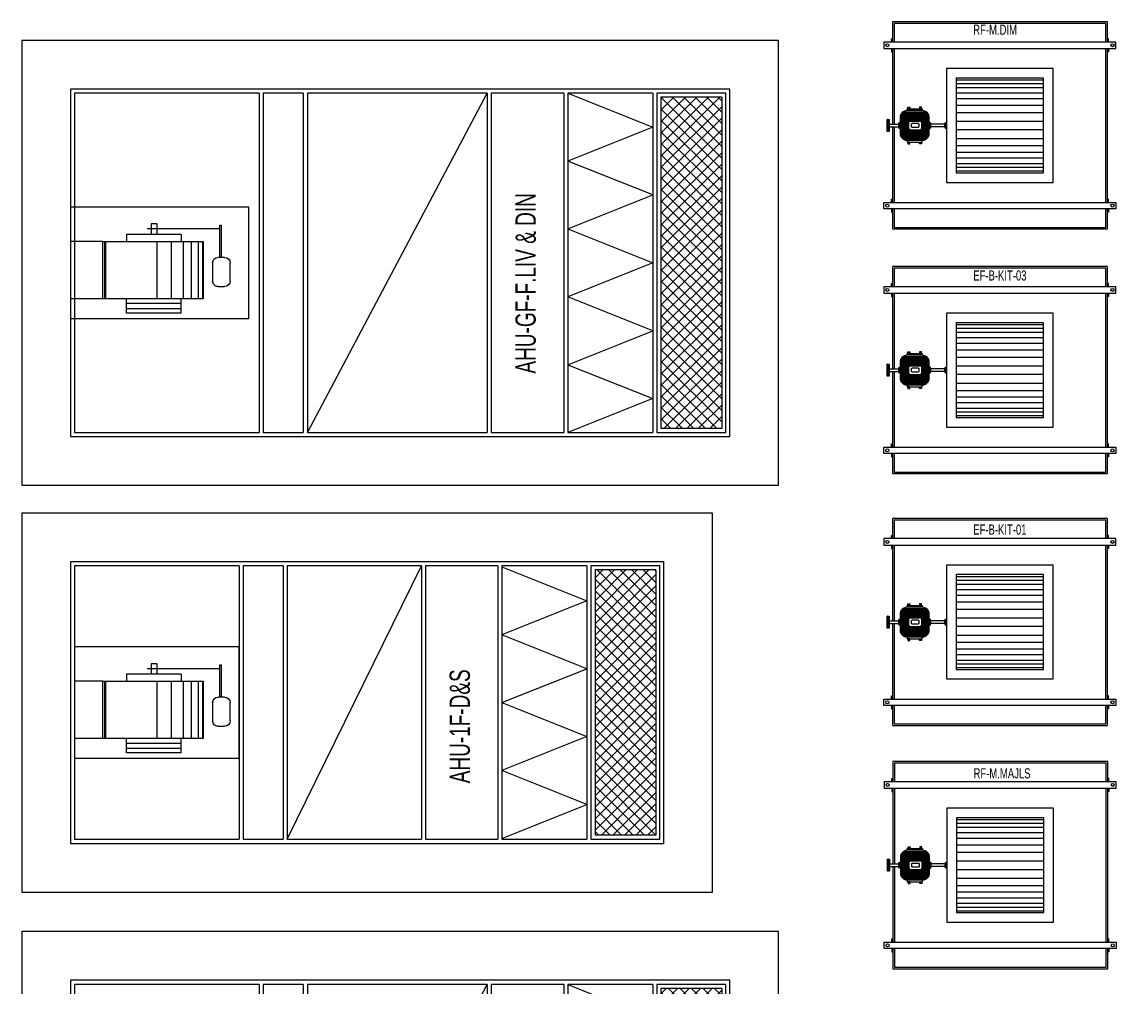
# Model space of a CAD drawing. Header units: millimetres. Extents: x -21221 to 1625077, y -149981 to 356550.
# Drawn here: x 277716 to 284462, y 159505 to 165454 of the extents above; entities that cross this region are included whole.
import ezdxf
from ezdxf.enums import TextEntityAlignment as Align

# ---------------------------------------------------------------- set-up
doc = ezdxf.new("R2010")
doc.units = ezdxf.units.MM
doc.header["$LTSCALE"] = 1000
doc.header["$MEASUREMENT"] = 0
doc.layers.get('0').update_dxf_attribs({"linetype": 'CONTINUOUS'})
doc.layers.add('12- EQUIPMENT HVAC', color=12, linetype='CONTINUOUS')
doc.styles.add('TEXT-P', font='stencil.shx', dxfattribs={"height": 0.3})
pattern_1 = [(45, (-2031.21, -1963.466), (-35.35534, 35.35534), []), (135, (-2031.21, -1963.466), (-35.35534, -35.35534), [])]

# ---------------------------------------------------------------- blocks, each defined once
blk = doc.blocks.new('AHU-GF-M.MAJLS')
h = blk.add_hatch()
h.set_pattern_fill('ANSI37', color=9, scale=400, style=0)
h.set_pattern_definition(pattern_1)
h.paths.add_polyline_path([(1982, 1021), (1607.3, 1021), (1607.3, -1021), (1982, -1021)])
at = {"color": 12}
for p, q in [((-868.7, 1046), (-868.7, -1046)), ((-843.7, 1046), (-843.7, -1046)), ((-597.1, 1046), (-597.1, -1046)), ((-572.1, 1046), (-572.1, -1046)), ((-572.1, -1046), (536.5, 1046)), ((536.5, 1046), (536.5, -1046)), ((561.5, 1046), (561.5, -1046)), ((1007.9, 1046), (1007.9, -1046)), ((1032.9, 1046), (1032.9, -1046)), ((1032.9, 1046), (1557.3, 836.8)), ((1557.3, 1046), (1557.3, -1046)), ((1582.3, 1046), (1582.3, -1046)), ((1582.3, 1046), (1582.3, -1046)), ((1607.3, 1021), (1607.3, -1021)), ((1982, 1021), (1607.3, 1021)), ((1982, 1021), (1982, -1021)), ((1557.3, 836.8), (1032.9, 627.6)), ((1557.3, 418.4), (1032.9, 627.6)), ((1032.9, 209.2), (1557.3, 418.4)), ((-2032, 344), (-2032, -344)), ((-933.8, 344), (-2032, 344)), ((-933.8, -344), (-933.8, 344)), ((-1559.4, 211), (-1110.8, 211)), ((-1497.2, 239.8), (-1534.1, 239.8)), ((-1533.1, 174.9), (-1533.1, 239.8)), ((-1497.2, 174.9), (-1497.2, 239.8)), ((-1110.8, 232.6), (-1102.4, 232.6)), ((-1110.8, 33.8), (-1110.8, 232.6)), ((-1102.4, 33.8), (-1102.4, 232.6)), ((1032.9, 209.2), (1557.3, 0)), ((-1349.8, 174.9), (-1687.7, 174.9)), ((-1687.7, 174.9), (-1687.7, 131.7)), ((-1349.8, 174.9), (-1349.8, 131.7)), ((-1832.8, 131.7), (-2032, 131.7)), ((-1832.8, -221.1), (-1832.8, 131.7)), ((-1832.8, 131.7), (-1213.9, 131.7)), ((-1820.4, -221.1), (-1820.4, 131.7)), ((-1813.7, -221.1), (-1813.7, 131.7)), ((-1499.2, 131.7), (-1499.2, -221.1)), ((-1412.6, 131.7), (-1412.6, -221.1)), ((-1337.6, 131.7), (-1337.6, -221.1)), ((-1288.5, 131.7), (-1288.5, -221.1)), ((-1245.2, 131.7), (-1245.2, -221.1)), ((-1219.3, 131.7), (-1219.3, -221.1)), ((-1213.9, 131.7), (-1213.9, -221.1)), ((-1156.4, 0), (-1156.4, -112.4)), ((-1082.2, 33.8), (-1122.6, 33.8)), ((-1048.4, -112.4), (-1048.4, 0)), ((1557.3, 0), (1032.9, -209.2)), ((-1122.6, -146.2), (-1082.2, -146.2)), ((-1832.8, -221.1), (-2032, -221.1)), ((-1213.9, -221.1), (-1832.8, -221.1)), ((-1687.7, -310), (-1687.7, -221.1)), ((-1349.8, -251.4), (-1687.7, -251.4)), ((-1349.8, -310), (-1349.8, -221.1)), ((1557.3, -418.4), (1032.9, -209.2)), ((-1349.8, -282.4), (-1687.7, -282.4)), ((-1349.8, -310), (-1687.7, -310)), ((-933.8, -344), (-2032, -344)), ((1032.9, -627.6), (1557.3, -418.4)), ((1032.9, -627.6), (1557.3, -836.8)), ((1557.3, -836.8), (1032.9, -1046)), ((1982, -1021), (1607.3, -1021))]:
    blk.add_line(p, q, dxfattribs=at)
at = {"color": 2}
blk.add_lwpolyline([(-2332, -1371), (2332, -1371), (2332, 1371), (-2332, 1371)], close=True, dxfattribs=at)
at = {"color": 12}
blk.add_lwpolyline([(-2032, -1071), (2032, -1071), (2032, 1071), (-2032, 1071)], close=True, dxfattribs=at)
for points in [[(-868.7, 1046), (-2007, 1046), (-2007, -1046), (-868.7, -1046)], [(-597.1, 1046), (-843.7, 1046)], [(536.5, 1046), (-572.1, 1046)], [(1007.9, 1046), (561.5, 1046)], [(1557.3, 1046), (1032.9, 1046)], [(1582.3, -1046), (2007, -1046), (2007, 1046), (1582.3, 1046)], [(-843.7, -1046), (-597.1, -1046)], [(-572.1, -1046), (536.5, -1046)], [(561.5, -1046), (1007.9, -1046)], [(1032.9, -1046), (1557.3, -1046)]]:
    blk.add_lwpolyline(points, dxfattribs=at)
at = {"color": 12, "extrusion": (0, 0, -1)}
for centre, major_axis, start_param, end_param in [((-1122.6, 0), (-23.9, 23.9), 5.497787, 7.068583), ((-1082.2, 0), (-23.9, 23.9), 0.785398, 2.356194), ((-1122.6, -112.4), (23.9, 23.9), 2.356194, 3.926991), ((-1082.2, -112.4), (23.9, 23.9), 0.785398, 2.356194)]:
    blk.add_ellipse(centre, major_axis=major_axis, ratio=1, start_param=start_param, end_param=end_param, dxfattribs=at)
blk = doc.blocks.new('AHU-GF-F.LIV & DIN')
h = blk.add_hatch()
h.set_pattern_fill('ANSI37', color=9, scale=400, style=0)
h.set_pattern_definition(pattern_1)
h.paths.add_polyline_path([(1982, 1021), (1607.3, 1021), (1607.3, -1021), (1982, -1021)])
at = {"color": 12}
for p, q in [((-868.7, 1046), (-868.7, -1046)), ((-843.7, 1046), (-843.7, -1046)), ((-597.1, 1046), (-597.1, -1046)), ((-572.1, 1046), (-572.1, -1046)), ((-572.1, -1046), (536.5, 1046)), ((536.5, 1046), (536.5, -1046)), ((561.5, 1046), (561.5, -1046)), ((1007.9, 1046), (1007.9, -1046)), ((1032.9, 1046), (1032.9, -1046)), ((1032.9, 1046), (1557.3, 836.8)), ((1557.3, 1046), (1557.3, -1046)), ((1582.3, 1046), (1582.3, -1046)), ((1582.3, 1046), (1582.3, -1046)), ((1607.3, 1021), (1607.3, -1021)), ((1982, 1021), (1607.3, 1021)), ((1982, 1021), (1982, -1021)), ((1557.3, 836.8), (1032.9, 627.6)), ((1557.3, 418.4), (1032.9, 627.6)), ((1032.9, 209.2), (1557.3, 418.4)), ((-2032, 344), (-2032, -344)), ((-933.8, 344), (-2032, 344)), ((-933.8, -344), (-933.8, 344)), ((-1559.4, 211), (-1110.8, 211)), ((-1497.2, 239.8), (-1534.1, 239.8)), ((-1533.1, 174.9), (-1533.1, 239.8)), ((-1497.2, 174.9), (-1497.2, 239.8)), ((-1110.8, 232.6), (-1102.4, 232.6)), ((-1110.8, 33.8), (-1110.8, 232.6)), ((-1102.4, 33.8), (-1102.4, 232.6)), ((1032.9, 209.2), (1557.3, 0)), ((-1349.8, 174.9), (-1687.7, 174.9)), ((-1687.7, 174.9), (-1687.7, 131.7)), ((-1349.8, 174.9), (-1349.8, 131.7)), ((-1832.8, 131.7), (-2032, 131.7)), ((-1832.8, -221.1), (-1832.8, 131.7)), ((-1832.8, 131.7), (-1213.9, 131.7)), ((-1820.4, -221.1), (-1820.4, 131.7)), ((-1813.7, -221.1), (-1813.7, 131.7)), ((-1499.2, 131.7), (-1499.2, -221.1)), ((-1412.6, 131.7), (-1412.6, -221.1)), ((-1337.6, 131.7), (-1337.6, -221.1)), ((-1288.5, 131.7), (-1288.5, -221.1)), ((-1245.2, 131.7), (-1245.2, -221.1)), ((-1219.3, 131.7), (-1219.3, -221.1)), ((-1213.9, 131.7), (-1213.9, -221.1)), ((-1156.4, 0), (-1156.4, -112.4)), ((-1082.2, 33.8), (-1122.6, 33.8)), ((-1048.4, -112.4), (-1048.4, 0)), ((1557.3, 0), (1032.9, -209.2)), ((-1122.6, -146.2), (-1082.2, -146.2)), ((-1832.8, -221.1), (-2032, -221.1)), ((-1213.9, -221.1), (-1832.8, -221.1)), ((-1687.7, -310), (-1687.7, -221.1)), ((-1349.8, -251.4), (-1687.7, -251.4)), ((-1349.8, -310), (-1349.8, -221.1)), ((1557.3, -418.4), (1032.9, -209.2)), ((-1349.8, -282.4), (-1687.7, -282.4)), ((-1349.8, -310), (-1687.7, -310)), ((-933.8, -344), (-2032, -344)), ((1032.9, -627.6), (1557.3, -418.4)), ((1032.9, -627.6), (1557.3, -836.8)), ((1557.3, -836.8), (1032.9, -1046)), ((1982, -1021), (1607.3, -1021))]:
    blk.add_line(p, q, dxfattribs=at)
at = {"color": 2}
blk.add_lwpolyline([(-2332, -1371), (2332, -1371), (2332, 1371), (-2332, 1371)], close=True, dxfattribs=at)
at = {"color": 12}
blk.add_lwpolyline([(-2032, -1071), (2032, -1071), (2032, 1071), (-2032, 1071)], close=True, dxfattribs=at)
for points in [[(-868.7, 1046), (-2007, 1046), (-2007, -1046), (-868.7, -1046)], [(-597.1, 1046), (-843.7, 1046)], [(536.5, 1046), (-572.1, 1046)], [(1007.9, 1046), (561.5, 1046)], [(1557.3, 1046), (1032.9, 1046)], [(1582.3, -1046), (2007, -1046), (2007, 1046), (1582.3, 1046)], [(-843.7, -1046), (-597.1, -1046)], [(-572.1, -1046), (536.5, -1046)], [(561.5, -1046), (1007.9, -1046)], [(1032.9, -1046), (1557.3, -1046)]]:
    blk.add_lwpolyline(points, dxfattribs=at)
at = {"color": 12, "extrusion": (0, 0, -1)}
for centre, major_axis, start_param, end_param in [((-1122.6, 0), (-23.9, 23.9), 5.497787, 7.068583), ((-1082.2, 0), (-23.9, 23.9), 0.785398, 2.356194), ((-1122.6, -112.4), (23.9, 23.9), 2.356194, 3.926991), ((-1082.2, -112.4), (23.9, 23.9), 0.785398, 2.356194)]:
    blk.add_ellipse(centre, major_axis=major_axis, ratio=1, start_param=start_param, end_param=end_param, dxfattribs=at)
blk = doc.blocks.new('AHU-1F-D&S')
h = blk.add_hatch()
h.set_pattern_fill('ANSI37', color=9, scale=400, style=0)
h.set_pattern_definition([(45, (-2234.21, -2166.966), (-35.35534, 35.35534), []), (135, (-2234.21, -2166.966), (-35.35534, -35.35534), [])])
h.paths.add_polyline_path([(1779, 817.5), (1404.3, 817.5), (1404.3, -817.5), (1779, -817.5)])
at = {"color": 12}
for p, q in [((-789.8, 842.5), (-789.8, -842.5)), ((-764.8, 842.5), (-764.8, -842.5)), ((-518.1, 842.5), (-518.1, -842.5)), ((-493.1, 842.5), (-493.1, -842.5)), ((-493.1, -842.5), (333.5, 842.5)), ((333.5, 842.5), (333.5, -842.5)), ((358.5, 842.5), (358.5, -842.5)), ((804.9, 842.5), (804.9, -842.5)), ((829.9, 842.5), (829.9, -842.5)), ((829.9, 836.4), (1354.3, 627.2)), ((1354.3, 842.5), (1354.3, -842.5)), ((1379.3, 842.5), (1379.3, -842.5)), ((1379.3, 842.5), (1379.3, -842.5)), ((1404.3, 817.5), (1404.3, -817.5)), ((1779, 817.5), (1404.3, 817.5)), ((1779, 817.5), (1779, -817.5)), ((1354.3, 627.2), (829.9, 418)), ((1354.3, 208.8), (829.9, 418)), ((-1804, 344), (-1804, -344)), ((-789.8, 344), (-1804, 344)), ((-789.8, -344), (-789.8, 344)), ((-1356.4, 211), (-907.8, 211)), ((-1294.2, 239.8), (-1331.1, 239.8)), ((-1330.1, 174.9), (-1330.1, 239.8)), ((-1294.2, 174.9), (-1294.2, 239.8)), ((-907.8, 232.6), (-899.4, 232.6)), ((-907.8, 33.8), (-907.8, 232.6)), ((-899.4, 33.8), (-899.4, 232.6)), ((829.9, -0.4), (1354.3, 208.8)), ((-1146.8, 174.9), (-1484.7, 174.9)), ((-1484.7, 174.9), (-1484.7, 131.7)), ((-1146.8, 174.9), (-1146.8, 131.7)), ((-1629.8, 131.7), (-1804, 131.7)), ((-1629.8, -221.1), (-1629.8, 131.7)), ((-1629.8, 131.7), (-1010.9, 131.7)), ((-1617.4, -221.1), (-1617.4, 131.7)), ((-1610.7, -221.1), (-1610.7, 131.7)), ((-1296.2, 131.7), (-1296.2, -221.1)), ((-1209.6, 131.7), (-1209.6, -221.1)), ((-1134.6, 131.7), (-1134.6, -221.1)), ((-1085.5, 131.7), (-1085.5, -221.1)), ((-1042.2, 131.7), (-1042.2, -221.1)), ((-1016.3, 131.7), (-1016.3, -221.1)), ((-1010.9, 131.7), (-1010.9, -221.1)), ((-953.4, 0), (-953.4, -112.4)), ((-879.2, 33.8), (-919.6, 33.8)), ((-845.4, -112.4), (-845.4, 0)), ((829.9, -0.4), (1354.3, -209.6)), ((-919.6, -146.2), (-879.2, -146.2)), ((-1629.8, -221.1), (-1804, -221.1)), ((-1010.9, -221.1), (-1629.8, -221.1)), ((-1484.7, -310), (-1484.7, -221.1)), ((-1146.8, -251.4), (-1484.7, -251.4)), ((-1146.8, -310), (-1146.8, -221.1)), ((1354.3, -209.6), (829.9, -418.8)), ((-1146.8, -282.4), (-1484.7, -282.4)), ((-1146.8, -310), (-1484.7, -310)), ((-789.8, -344), (-1804, -344)), ((1354.3, -628), (829.9, -418.8)), ((829.9, -837.2), (1354.3, -628)), ((1779, -817.5), (1404.3, -817.5))]:
    blk.add_line(p, q, dxfattribs=at)
at = {"color": 2}
blk.add_lwpolyline([(-2129, -1167.5), (2129, -1167.5), (2129, 1167.5), (-2129, 1167.5)], close=True, dxfattribs=at)
at = {"color": 12}
blk.add_lwpolyline([(-1829, -867.5), (1829, -867.5), (1829, 867.5), (-1829, 867.5)], close=True, dxfattribs=at)
for points in [[(-789.8, 842.5), (-1804, 842.5), (-1804, -842.5), (-789.8, -842.5)], [(-518.1, 842.5), (-764.8, 842.5)], [(333.5, 842.5), (-493.1, 842.5)], [(804.9, 842.5), (358.5, 842.5)], [(1354.3, 842.5), (829.9, 842.5)], [(1379.3, -842.5), (1804, -842.5), (1804, 842.5), (1379.3, 842.5)], [(-764.8, -842.5), (-518.1, -842.5)], [(-493.1, -842.5), (333.5, -842.5)], [(358.5, -842.5), (804.9, -842.5)], [(829.9, -842.5), (1354.3, -842.5)]]:
    blk.add_lwpolyline(points, dxfattribs=at)
at = {"color": 12, "extrusion": (0, 0, -1)}
for centre, major_axis, start_param, end_param in [((-919.6, 0), (-23.9, 23.9), 5.497787, 7.068583), ((-879.2, 0), (-23.9, 23.9), 0.785398, 2.356194), ((-919.6, -112.4), (23.9, 23.9), 2.356194, 3.926991), ((-879.2, -112.4), (23.9, 23.9), 0.785398, 2.356194)]:
    blk.add_ellipse(centre, major_axis=major_axis, ratio=1, start_param=start_param, end_param=end_param, dxfattribs=at)
at = {"color": 4, "style": 'TEXT-P', "width": 0.7}
blk.add_text('AHU-1F-D&S', height=125, rotation=90, dxfattribs=at).set_placement((670.3, -497.1), align=Align.BOTTOM_LEFT)
blk = doc.blocks.new('EF-B-KIT-01')
at = {"color": 12}
for p, q in [((-668.8, 514.2), (-668.8, 534.4)), ((-668.8, 534.4), (-662.5, 534.4)), ((-668.8, 474.6), (-668.8, 454.5)), ((668.8, 534.4), (662.5, 534.4)), ((668.8, 514.2), (668.8, 534.4)), ((668.8, 474.6), (668.8, 454.5)), ((-668.8, 454.5), (-662.5, 454.5)), ((668.8, 454.5), (662.5, 454.5)), ((-269.7, 280.6), (269.7, 280.6)), ((-269.7, 258.1), (269.7, 258.1)), ((-269.7, 234.2), (269.7, 234.2)), ((-269.7, 200.5), (269.7, 200.5)), ((-269.7, 165.4), (269.7, 165.4)), ((-607.4, 73.3), (-443.3, 73.3)), ((-606.4, 74.7), (-444.4, 74.7)), ((-598.6, 82.5), (-452.2, 82.5)), ((-596.6, 83.9), (-454.1, 83.9)), ((-269.7, 124.7), (269.7, 124.7)), ((-269.7, 79.8), (269.7, 79.8)), ((-693.9, -36.5), (-693.9, 36.5)), ((-693.9, 36.5), (-692.7, 36.5)), ((-690.7, 34.5), (-690.7, -34.5)), ((-685.8, 34.5), (-690.7, 34.5)), ((-685.8, -34.5), (-685.8, 34.5)), ((-683.8, 36.5), (-682.5, 36.5)), ((-682.5, 36.5), (-682.5, -36.5)), ((-682.5, 8.6), (-626, 8.6)), ((-615.2, 46.9), (-435.6, 46.9)), ((-615.2, 45.5), (-435.6, 45.5)), ((-615.2, 37.7), (-435.6, 37.7)), ((-615.2, 36.3), (-435.6, 36.3)), ((-615.2, 28.4), (-435.6, 28.4)), ((-615.2, 27), (-435.6, 27)), ((-615.2, 19.2), (-562, 19.2)), ((-615.2, 17.8), (-562.4, 17.8)), ((-615.2, 10), (-562.6, 10)), ((-615.2, 8.5), (-562.6, 8.5)), ((-615.2, 0.7), (-562.6, 0.7)), ((-614.8, 54.8), (-436, 54.8)), ((-614.6, 56.2), (-436.2, 56.2)), ((-612.4, 64), (-438.4, 64)), ((-611.8, 65.4), (-439, 65.4)), ((-482.6, 19.2), (-435.6, 19.2)), ((-482.2, 17.8), (-435.6, 17.8)), ((-482, 10), (-435.6, 10)), ((-482, 8.5), (-435.6, 8.5)), ((-482, 0.7), (-435.6, 0.7)), ((-338.9, 8.6), (-424.8, 8.6)), ((-269.7, 25.9), (269.7, 25.9)), ((-692.7, -36.5), (-693.9, -36.5)), ((-685.8, -34.5), (-690.7, -34.5)), ((-682.5, -36.5), (-683.8, -36.5)), ((-682.5, -8.6), (-626, -8.6)), ((-615.2, -0.7), (-562.6, -0.7)), ((-615.2, -8.5), (-562.6, -8.5)), ((-615.2, -10), (-562.6, -10)), ((-615.2, -17.8), (-562.4, -17.8)), ((-615.2, -19.2), (-562, -19.2)), ((-615.2, -27), (-435.6, -27)), ((-615.2, -28.4), (-435.6, -28.4)), ((-615.2, -36.3), (-435.6, -36.3)), ((-615.2, -37.7), (-435.6, -37.7)), ((-615.2, -45.5), (-435.6, -45.5)), ((-615.2, -46.9), (-435.6, -46.9)), ((-614.8, -54.8), (-436, -54.8)), ((-614.6, -56.2), (-436.2, -56.2)), ((-612.4, -64), (-438.4, -64)), ((-611.8, -65.4), (-439, -65.4)), ((-482.6, -19.2), (-435.6, -19.2)), ((-482.2, -17.8), (-435.6, -17.8)), ((-482, -0.7), (-435.6, -0.7)), ((-482, -8.5), (-435.6, -8.5)), ((-482, -10), (-435.6, -10)), ((-338.9, -8.6), (-424.8, -8.6)), ((-269.7, -25.9), (269.7, -25.9)), ((-607.4, -73.3), (-443.3, -73.3)), ((-606.4, -74.7), (-444.4, -74.7)), ((-598.6, -82.5), (-452.2, -82.5)), ((-596.6, -83.9), (-454.1, -83.9)), ((-269.7, -79.8), (269.7, -79.8)), ((-269.7, -124.7), (269.7, -124.7)), ((-269.7, -165.4), (269.7, -165.4)), ((-269.7, -200.5), (269.7, -200.5)), ((-269.7, -234.2), (269.7, -234.2)), ((-269.7, -258.1), (269.7, -258.1)), ((-269.7, -280.6), (269.7, -280.6)), ((-668.8, -474.6), (-668.8, -454.5)), ((-668.8, -454.5), (-662.5, -454.5)), ((668.8, -454.5), (662.5, -454.5)), ((668.8, -474.6), (668.8, -454.5)), ((-668.8, -514.2), (-668.8, -534.4)), ((-668.8, -534.4), (-662.5, -534.4)), ((668.8, -534.4), (662.5, -534.4)), ((668.8, -514.2), (668.8, -534.4))]:
    blk.add_line(p, q, dxfattribs=at)
for points in [[(662.5, 514.2), (662.5, 638.1), (-662.5, 638.1), (-662.5, 514.2)], [(652.5, 514.2), (652.5, 628.1), (-652.5, 628.1), (-652.5, 514.2)], [(-662.5, 474.6), (-662.5, 8.6)], [(-652.5, 474.6), (-652.5, 8.6)], [(652.5, -474.6), (652.5, 474.6)], [(662.5, -474.6), (662.5, 474.6)], [(-662.5, -8.6), (-662.5, -474.6)], [(-652.5, -8.6), (-652.5, -474.6)], [(-662.5, -514.2), (-662.5, -638.1), (662.5, -638.1), (662.5, -514.2)], [(-652.5, -514.2), (-652.5, -628.1), (652.5, -628.1), (652.5, -514.2)]]:
    blk.add_lwpolyline(points, dxfattribs=at)
for points in [[(-714.5, 474.6), (714.5, 474.6), (714.5, 514.2), (-714.5, 514.2)], [(-328.1, -350.7), (328.1, -350.7), (328.1, 350.7), (-328.1, 350.7)], [(-269.7, -292.3), (269.7, -292.3), (269.7, 292.3), (-269.7, 292.3)], [(-478.2, 91.4), (-572.6, 91.4), (-572.6, 102.6), (-478.2, 102.6)], [(-555.8, 102.6), (-566.7, 102.6), (-566.7, 113.3), (-555.8, 113.3)], [(-495, 102.6), (-484.1, 102.6), (-484.1, 113.3), (-495, 113.3)], [(-626, -13.6), (-621.4, -13.6), (-621.4, 13.6), (-626, 13.6)], [(-615.2, -18.7), (-621.4, -18.7), (-621.4, 18.7), (-615.2, 18.7)], [(-435.6, -18.7), (-429.4, -18.7), (-429.4, 18.7), (-435.6, 18.7)], [(-429.4, -13.6), (-424.8, -13.6), (-424.8, 13.6), (-429.4, 13.6)], [(-334.3, -13.6), (-338.9, -13.6), (-338.9, 13.6), (-334.3, 13.6)], [(-328.1, -18.7), (-334.3, -18.7), (-334.3, 18.7), (-328.1, 18.7)], [(-478.2, -91.4), (-572.6, -91.4), (-572.6, -102.6), (-478.2, -102.6)], [(-555.8, -102.6), (-566.7, -102.6), (-566.7, -113.3), (-555.8, -113.3)], [(-495, -102.6), (-484.1, -102.6), (-484.1, -113.3), (-495, -113.3)], [(-714.5, -474.6), (714.5, -474.6), (714.5, -514.2), (-714.5, -514.2)]]:
    blk.add_lwpolyline(points, close=True, dxfattribs=at)
for points in [[(-572.6, -91.4), (-478.2, -91.4, 0.414214), (-435.6, -48.7), (-435.6, 48.7, 0.414214), (-478.2, 91.4), (-572.6, 91.4, 0.414214), (-615.2, 48.7), (-615.2, -48.7, 0.414214)], [(-551, -27), (-493.7, -27, 0.414214), (-482, -15.3), (-482, 15.3, 0.414214), (-493.7, 27), (-551, 27, 0.414214), (-562.6, 15.3), (-562.6, -15.3, 0.414214)], [(-540.8, -11.1), (-503.8, -11.1, 0.414214), (-497.9, -5.2), (-497.9, 5.2, 0.414214), (-503.8, 11.1), (-540.8, 11.1, 0.414214), (-546.7, 5.2), (-546.7, -5.2, 0.414214)]]:
    blk.add_lwpolyline(points, format="xyb", close=True, dxfattribs=at)
for centre, radius in [((-694.2, 494.4), 9.3), ((694.2, 494.4), 9.3), ((-561.3, 107.9), 2.78), ((-489.5, 107.9), 2.78), ((-561.3, -107.9), 2.78), ((-489.5, -107.9), 2.78), ((-694.2, -494.4), 9.3), ((694.2, -494.4), 9.3)]:
    blk.add_circle(centre, radius, dxfattribs=at)
for centre, start, end in [((-692.7, 34.5), 0, 90), ((-683.8, 34.5), 90, 180), ((-692.7, -34.5), 270, 0), ((-683.8, -34.5), 180, 270)]:
    blk.add_arc(centre, 2, start, end, dxfattribs=at)
blk = doc.blocks.new('EF-B-KIT-03')
at = {"color": 12}
for p, q in [((-668.8, 514.2), (-668.8, 534.4)), ((-668.8, 534.4), (-662.5, 534.4)), ((-668.8, 474.6), (-668.8, 454.5)), ((668.8, 534.4), (662.5, 534.4)), ((668.8, 514.2), (668.8, 534.4)), ((668.8, 474.6), (668.8, 454.5)), ((-668.8, 454.5), (-662.5, 454.5)), ((668.8, 454.5), (662.5, 454.5)), ((-269.7, 280.6), (269.7, 280.6)), ((-269.7, 258.1), (269.7, 258.1)), ((-269.7, 234.2), (269.7, 234.2)), ((-269.7, 200.5), (269.7, 200.5)), ((-269.7, 165.4), (269.7, 165.4)), ((-607.4, 73.3), (-443.3, 73.3)), ((-606.4, 74.7), (-444.4, 74.7)), ((-598.6, 82.5), (-452.2, 82.5)), ((-596.6, 83.9), (-454.1, 83.9)), ((-269.7, 124.7), (269.7, 124.7)), ((-269.7, 79.8), (269.7, 79.8)), ((-693.9, -36.5), (-693.9, 36.5)), ((-693.9, 36.5), (-692.7, 36.5)), ((-690.7, 34.5), (-690.7, -34.5)), ((-685.8, 34.5), (-690.7, 34.5)), ((-685.8, -34.5), (-685.8, 34.5)), ((-683.8, 36.5), (-682.5, 36.5)), ((-682.5, 36.5), (-682.5, -36.5)), ((-682.5, 8.6), (-626, 8.6)), ((-615.2, 46.9), (-435.6, 46.9)), ((-615.2, 45.5), (-435.6, 45.5)), ((-615.2, 37.7), (-435.6, 37.7)), ((-615.2, 36.3), (-435.6, 36.3)), ((-615.2, 28.4), (-435.6, 28.4)), ((-615.2, 27), (-435.6, 27)), ((-615.2, 19.2), (-562, 19.2)), ((-615.2, 17.8), (-562.4, 17.8)), ((-615.2, 10), (-562.6, 10)), ((-615.2, 8.5), (-562.6, 8.5)), ((-615.2, 0.7), (-562.6, 0.7)), ((-614.8, 54.8), (-436, 54.8)), ((-614.6, 56.2), (-436.2, 56.2)), ((-612.4, 64), (-438.4, 64)), ((-611.8, 65.4), (-439, 65.4)), ((-482.6, 19.2), (-435.6, 19.2)), ((-482.2, 17.8), (-435.6, 17.8)), ((-482, 10), (-435.6, 10)), ((-482, 8.5), (-435.6, 8.5)), ((-482, 0.7), (-435.6, 0.7)), ((-338.9, 8.6), (-424.8, 8.6)), ((-269.7, 25.9), (269.7, 25.9)), ((-692.7, -36.5), (-693.9, -36.5)), ((-685.8, -34.5), (-690.7, -34.5)), ((-682.5, -36.5), (-683.8, -36.5)), ((-682.5, -8.6), (-626, -8.6)), ((-615.2, -0.7), (-562.6, -0.7)), ((-615.2, -8.5), (-562.6, -8.5)), ((-615.2, -10), (-562.6, -10)), ((-615.2, -17.8), (-562.4, -17.8)), ((-615.2, -19.2), (-562, -19.2)), ((-615.2, -27), (-435.6, -27)), ((-615.2, -28.4), (-435.6, -28.4)), ((-615.2, -36.3), (-435.6, -36.3)), ((-615.2, -37.7), (-435.6, -37.7)), ((-615.2, -45.5), (-435.6, -45.5)), ((-615.2, -46.9), (-435.6, -46.9)), ((-614.8, -54.8), (-436, -54.8)), ((-614.6, -56.2), (-436.2, -56.2)), ((-612.4, -64), (-438.4, -64)), ((-611.8, -65.4), (-439, -65.4)), ((-482.6, -19.2), (-435.6, -19.2)), ((-482.2, -17.8), (-435.6, -17.8)), ((-482, -0.7), (-435.6, -0.7)), ((-482, -8.5), (-435.6, -8.5)), ((-482, -10), (-435.6, -10)), ((-338.9, -8.6), (-424.8, -8.6)), ((-269.7, -25.9), (269.7, -25.9)), ((-607.4, -73.3), (-443.3, -73.3)), ((-606.4, -74.7), (-444.4, -74.7)), ((-598.6, -82.5), (-452.2, -82.5)), ((-596.6, -83.9), (-454.1, -83.9)), ((-269.7, -79.8), (269.7, -79.8)), ((-269.7, -124.7), (269.7, -124.7)), ((-269.7, -165.4), (269.7, -165.4)), ((-269.7, -200.5), (269.7, -200.5)), ((-269.7, -234.2), (269.7, -234.2)), ((-269.7, -258.1), (269.7, -258.1)), ((-269.7, -280.6), (269.7, -280.6)), ((-668.8, -474.6), (-668.8, -454.5)), ((-668.8, -454.5), (-662.5, -454.5)), ((668.8, -454.5), (662.5, -454.5)), ((668.8, -474.6), (668.8, -454.5)), ((-668.8, -514.2), (-668.8, -534.4)), ((-668.8, -534.4), (-662.5, -534.4)), ((668.8, -534.4), (662.5, -534.4)), ((668.8, -514.2), (668.8, -534.4))]:
    blk.add_line(p, q, dxfattribs=at)
for points in [[(662.5, 514.2), (662.5, 638.1), (-662.5, 638.1), (-662.5, 514.2)], [(652.5, 514.2), (652.5, 628.1), (-652.5, 628.1), (-652.5, 514.2)], [(-662.5, 474.6), (-662.5, 8.6)], [(-652.5, 474.6), (-652.5, 8.6)], [(652.5, -474.6), (652.5, 474.6)], [(662.5, -474.6), (662.5, 474.6)], [(-662.5, -8.6), (-662.5, -474.6)], [(-652.5, -8.6), (-652.5, -474.6)], [(-662.5, -514.2), (-662.5, -638.1), (662.5, -638.1), (662.5, -514.2)], [(-652.5, -514.2), (-652.5, -628.1), (652.5, -628.1), (652.5, -514.2)]]:
    blk.add_lwpolyline(points, dxfattribs=at)
for points in [[(-714.5, 474.6), (714.5, 474.6), (714.5, 514.2), (-714.5, 514.2)], [(-328.1, -350.7), (328.1, -350.7), (328.1, 350.7), (-328.1, 350.7)], [(-269.7, -292.3), (269.7, -292.3), (269.7, 292.3), (-269.7, 292.3)], [(-478.2, 91.4), (-572.6, 91.4), (-572.6, 102.6), (-478.2, 102.6)], [(-555.8, 102.6), (-566.7, 102.6), (-566.7, 113.3), (-555.8, 113.3)], [(-495, 102.6), (-484.1, 102.6), (-484.1, 113.3), (-495, 113.3)], [(-626, -13.6), (-621.4, -13.6), (-621.4, 13.6), (-626, 13.6)], [(-615.2, -18.7), (-621.4, -18.7), (-621.4, 18.7), (-615.2, 18.7)], [(-435.6, -18.7), (-429.4, -18.7), (-429.4, 18.7), (-435.6, 18.7)], [(-429.4, -13.6), (-424.8, -13.6), (-424.8, 13.6), (-429.4, 13.6)], [(-334.3, -13.6), (-338.9, -13.6), (-338.9, 13.6), (-334.3, 13.6)], [(-328.1, -18.7), (-334.3, -18.7), (-334.3, 18.7), (-328.1, 18.7)], [(-478.2, -91.4), (-572.6, -91.4), (-572.6, -102.6), (-478.2, -102.6)], [(-555.8, -102.6), (-566.7, -102.6), (-566.7, -113.3), (-555.8, -113.3)], [(-495, -102.6), (-484.1, -102.6), (-484.1, -113.3), (-495, -113.3)], [(-714.5, -474.6), (714.5, -474.6), (714.5, -514.2), (-714.5, -514.2)]]:
    blk.add_lwpolyline(points, close=True, dxfattribs=at)
for points in [[(-572.6, -91.4), (-478.2, -91.4, 0.414214), (-435.6, -48.7), (-435.6, 48.7, 0.414214), (-478.2, 91.4), (-572.6, 91.4, 0.414214), (-615.2, 48.7), (-615.2, -48.7, 0.414214)], [(-551, -27), (-493.7, -27, 0.414214), (-482, -15.3), (-482, 15.3, 0.414214), (-493.7, 27), (-551, 27, 0.414214), (-562.6, 15.3), (-562.6, -15.3, 0.414214)], [(-540.8, -11.1), (-503.8, -11.1, 0.414214), (-497.9, -5.2), (-497.9, 5.2, 0.414214), (-503.8, 11.1), (-540.8, 11.1, 0.414214), (-546.7, 5.2), (-546.7, -5.2, 0.414214)]]:
    blk.add_lwpolyline(points, format="xyb", close=True, dxfattribs=at)
for centre, radius in [((-694.2, 494.4), 9.3), ((694.2, 494.4), 9.3), ((-561.3, 107.9), 2.78), ((-489.5, 107.9), 2.78), ((-561.3, -107.9), 2.78), ((-489.5, -107.9), 2.78), ((-694.2, -494.4), 9.3), ((694.2, -494.4), 9.3)]:
    blk.add_circle(centre, radius, dxfattribs=at)
for centre, start, end in [((-692.7, 34.5), 0, 90), ((-683.8, 34.5), 90, 180), ((-692.7, -34.5), 270, 0), ((-683.8, -34.5), 180, 270)]:
    blk.add_arc(centre, 2, start, end, dxfattribs=at)
blk = doc.blocks.new('RF-M.DIM')
at = {"color": 12}
for p, q in [((-668.8, 514.2), (-668.8, 534.4)), ((-668.8, 534.4), (-662.5, 534.4)), ((-668.8, 474.6), (-668.8, 454.5)), ((668.8, 534.4), (662.5, 534.4)), ((668.8, 514.2), (668.8, 534.4)), ((668.8, 474.6), (668.8, 454.5)), ((-668.8, 454.5), (-662.5, 454.5)), ((668.8, 454.5), (662.5, 454.5)), ((-269.7, 280.6), (269.7, 280.6)), ((-269.7, 258.1), (269.7, 258.1)), ((-269.7, 234.2), (269.7, 234.2)), ((-269.7, 200.5), (269.7, 200.5)), ((-269.7, 165.4), (269.7, 165.4)), ((-607.4, 73.3), (-443.3, 73.3)), ((-606.4, 74.7), (-444.4, 74.7)), ((-598.6, 82.5), (-452.2, 82.5)), ((-596.6, 83.9), (-454.1, 83.9)), ((-269.7, 124.7), (269.7, 124.7)), ((-269.7, 79.8), (269.7, 79.8)), ((-693.9, -36.5), (-693.9, 36.5)), ((-693.9, 36.5), (-692.7, 36.5)), ((-690.7, 34.5), (-690.7, -34.5)), ((-685.8, 34.5), (-690.7, 34.5)), ((-685.8, -34.5), (-685.8, 34.5)), ((-683.8, 36.5), (-682.5, 36.5)), ((-682.5, 36.5), (-682.5, -36.5)), ((-682.5, 8.6), (-626, 8.6)), ((-615.2, 46.9), (-435.6, 46.9)), ((-615.2, 45.5), (-435.6, 45.5)), ((-615.2, 37.7), (-435.6, 37.7)), ((-615.2, 36.3), (-435.6, 36.3)), ((-615.2, 28.4), (-435.6, 28.4)), ((-615.2, 27), (-435.6, 27)), ((-615.2, 19.2), (-562, 19.2)), ((-615.2, 17.8), (-562.4, 17.8)), ((-615.2, 10), (-562.6, 10)), ((-615.2, 8.5), (-562.6, 8.5)), ((-615.2, 0.7), (-562.6, 0.7)), ((-614.8, 54.8), (-436, 54.8)), ((-614.6, 56.2), (-436.2, 56.2)), ((-612.4, 64), (-438.4, 64)), ((-611.8, 65.4), (-439, 65.4)), ((-482.6, 19.2), (-435.6, 19.2)), ((-482.2, 17.8), (-435.6, 17.8)), ((-482, 10), (-435.6, 10)), ((-482, 8.5), (-435.6, 8.5)), ((-482, 0.7), (-435.6, 0.7)), ((-338.9, 8.6), (-424.8, 8.6)), ((-269.7, 25.9), (269.7, 25.9)), ((-692.7, -36.5), (-693.9, -36.5)), ((-685.8, -34.5), (-690.7, -34.5)), ((-682.5, -36.5), (-683.8, -36.5)), ((-682.5, -8.6), (-626, -8.6)), ((-615.2, -0.7), (-562.6, -0.7)), ((-615.2, -8.5), (-562.6, -8.5)), ((-615.2, -10), (-562.6, -10)), ((-615.2, -17.8), (-562.4, -17.8)), ((-615.2, -19.2), (-562, -19.2)), ((-615.2, -27), (-435.6, -27)), ((-615.2, -28.4), (-435.6, -28.4)), ((-615.2, -36.3), (-435.6, -36.3)), ((-615.2, -37.7), (-435.6, -37.7)), ((-615.2, -45.5), (-435.6, -45.5)), ((-615.2, -46.9), (-435.6, -46.9)), ((-614.8, -54.8), (-436, -54.8)), ((-614.6, -56.2), (-436.2, -56.2)), ((-612.4, -64), (-438.4, -64)), ((-611.8, -65.4), (-439, -65.4)), ((-482.6, -19.2), (-435.6, -19.2)), ((-482.2, -17.8), (-435.6, -17.8)), ((-482, -0.7), (-435.6, -0.7)), ((-482, -8.5), (-435.6, -8.5)), ((-482, -10), (-435.6, -10)), ((-338.9, -8.6), (-424.8, -8.6)), ((-269.7, -25.9), (269.7, -25.9)), ((-607.4, -73.3), (-443.3, -73.3)), ((-606.4, -74.7), (-444.4, -74.7)), ((-598.6, -82.5), (-452.2, -82.5)), ((-596.6, -83.9), (-454.1, -83.9)), ((-269.7, -79.8), (269.7, -79.8)), ((-269.7, -124.7), (269.7, -124.7)), ((-269.7, -165.4), (269.7, -165.4)), ((-269.7, -200.5), (269.7, -200.5)), ((-269.7, -234.2), (269.7, -234.2)), ((-269.7, -258.1), (269.7, -258.1)), ((-269.7, -280.6), (269.7, -280.6)), ((-668.8, -474.6), (-668.8, -454.5)), ((-668.8, -454.5), (-662.5, -454.5)), ((668.8, -454.5), (662.5, -454.5)), ((668.8, -474.6), (668.8, -454.5)), ((-668.8, -514.2), (-668.8, -534.4)), ((-668.8, -534.4), (-662.5, -534.4)), ((668.8, -534.4), (662.5, -534.4)), ((668.8, -514.2), (668.8, -534.4))]:
    blk.add_line(p, q, dxfattribs=at)
for points in [[(662.5, 514.2), (662.5, 638.1), (-662.5, 638.1), (-662.5, 514.2)], [(652.5, 514.2), (652.5, 628.1), (-652.5, 628.1), (-652.5, 514.2)], [(-662.5, 474.6), (-662.5, 8.6)], [(-652.5, 474.6), (-652.5, 8.6)], [(652.5, -474.6), (652.5, 474.6)], [(662.5, -474.6), (662.5, 474.6)], [(-662.5, -8.6), (-662.5, -474.6)], [(-652.5, -8.6), (-652.5, -474.6)], [(-662.5, -514.2), (-662.5, -638.1), (662.5, -638.1), (662.5, -514.2)], [(-652.5, -514.2), (-652.5, -628.1), (652.5, -628.1), (652.5, -514.2)]]:
    blk.add_lwpolyline(points, dxfattribs=at)
for points in [[(-714.5, 474.6), (714.5, 474.6), (714.5, 514.2), (-714.5, 514.2)], [(-328.1, -350.7), (328.1, -350.7), (328.1, 350.7), (-328.1, 350.7)], [(-269.7, -292.3), (269.7, -292.3), (269.7, 292.3), (-269.7, 292.3)], [(-478.2, 91.4), (-572.6, 91.4), (-572.6, 102.6), (-478.2, 102.6)], [(-555.8, 102.6), (-566.7, 102.6), (-566.7, 113.3), (-555.8, 113.3)], [(-495, 102.6), (-484.1, 102.6), (-484.1, 113.3), (-495, 113.3)], [(-626, -13.6), (-621.4, -13.6), (-621.4, 13.6), (-626, 13.6)], [(-615.2, -18.7), (-621.4, -18.7), (-621.4, 18.7), (-615.2, 18.7)], [(-435.6, -18.7), (-429.4, -18.7), (-429.4, 18.7), (-435.6, 18.7)], [(-429.4, -13.6), (-424.8, -13.6), (-424.8, 13.6), (-429.4, 13.6)], [(-334.3, -13.6), (-338.9, -13.6), (-338.9, 13.6), (-334.3, 13.6)], [(-328.1, -18.7), (-334.3, -18.7), (-334.3, 18.7), (-328.1, 18.7)], [(-478.2, -91.4), (-572.6, -91.4), (-572.6, -102.6), (-478.2, -102.6)], [(-555.8, -102.6), (-566.7, -102.6), (-566.7, -113.3), (-555.8, -113.3)], [(-495, -102.6), (-484.1, -102.6), (-484.1, -113.3), (-495, -113.3)], [(-714.5, -474.6), (714.5, -474.6), (714.5, -514.2), (-714.5, -514.2)]]:
    blk.add_lwpolyline(points, close=True, dxfattribs=at)
for points in [[(-572.6, -91.4), (-478.2, -91.4, 0.414214), (-435.6, -48.7), (-435.6, 48.7, 0.414214), (-478.2, 91.4), (-572.6, 91.4, 0.414214), (-615.2, 48.7), (-615.2, -48.7, 0.414214)], [(-551, -27), (-493.7, -27, 0.414214), (-482, -15.3), (-482, 15.3, 0.414214), (-493.7, 27), (-551, 27, 0.414214), (-562.6, 15.3), (-562.6, -15.3, 0.414214)], [(-540.8, -11.1), (-503.8, -11.1, 0.414214), (-497.9, -5.2), (-497.9, 5.2, 0.414214), (-503.8, 11.1), (-540.8, 11.1, 0.414214), (-546.7, 5.2), (-546.7, -5.2, 0.414214)]]:
    blk.add_lwpolyline(points, format="xyb", close=True, dxfattribs=at)
for centre, radius in [((-694.2, 494.4), 9.3), ((694.2, 494.4), 9.3), ((-561.3, 107.9), 2.78), ((-489.5, 107.9), 2.78), ((-561.3, -107.9), 2.78), ((-489.5, -107.9), 2.78), ((-694.2, -494.4), 9.3), ((694.2, -494.4), 9.3)]:
    blk.add_circle(centre, radius, dxfattribs=at)
for centre, start, end in [((-692.7, 34.5), 0, 90), ((-683.8, 34.5), 90, 180), ((-692.7, -34.5), 270, 0), ((-683.8, -34.5), 180, 270)]:
    blk.add_arc(centre, 2, start, end, dxfattribs=at)
blk = doc.blocks.new('RF-M.MAJLS')
at = {"color": 12}
for p, q in [((-668.8, 514.2), (-668.8, 534.4)), ((-668.8, 534.4), (-662.5, 534.4)), ((-668.8, 474.6), (-668.8, 454.5)), ((668.8, 534.4), (662.5, 534.4)), ((668.8, 514.2), (668.8, 534.4)), ((668.8, 474.6), (668.8, 454.5)), ((-668.8, 454.5), (-662.5, 454.5)), ((668.8, 454.5), (662.5, 454.5)), ((-269.7, 280.6), (269.7, 280.6)), ((-269.7, 258.1), (269.7, 258.1)), ((-269.7, 234.2), (269.7, 234.2)), ((-269.7, 200.5), (269.7, 200.5)), ((-269.7, 165.4), (269.7, 165.4)), ((-607.4, 73.3), (-443.3, 73.3)), ((-606.4, 74.7), (-444.4, 74.7)), ((-598.6, 82.5), (-452.2, 82.5)), ((-596.6, 83.9), (-454.1, 83.9)), ((-269.7, 124.7), (269.7, 124.7)), ((-269.7, 79.8), (269.7, 79.8)), ((-693.9, -36.5), (-693.9, 36.5)), ((-693.9, 36.5), (-692.7, 36.5)), ((-690.7, 34.5), (-690.7, -34.5)), ((-685.8, 34.5), (-690.7, 34.5)), ((-685.8, -34.5), (-685.8, 34.5)), ((-683.8, 36.5), (-682.5, 36.5)), ((-682.5, 36.5), (-682.5, -36.5)), ((-682.5, 8.6), (-626, 8.6)), ((-615.2, 46.9), (-435.6, 46.9)), ((-615.2, 45.5), (-435.6, 45.5)), ((-615.2, 37.7), (-435.6, 37.7)), ((-615.2, 36.3), (-435.6, 36.3)), ((-615.2, 28.4), (-435.6, 28.4)), ((-615.2, 27), (-435.6, 27)), ((-615.2, 19.2), (-562, 19.2)), ((-615.2, 17.8), (-562.4, 17.8)), ((-615.2, 10), (-562.6, 10)), ((-615.2, 8.5), (-562.6, 8.5)), ((-615.2, 0.7), (-562.6, 0.7)), ((-614.8, 54.8), (-436, 54.8)), ((-614.6, 56.2), (-436.2, 56.2)), ((-612.4, 64), (-438.4, 64)), ((-611.8, 65.4), (-439, 65.4)), ((-482.6, 19.2), (-435.6, 19.2)), ((-482.2, 17.8), (-435.6, 17.8)), ((-482, 10), (-435.6, 10)), ((-482, 8.5), (-435.6, 8.5)), ((-482, 0.7), (-435.6, 0.7)), ((-338.9, 8.6), (-424.8, 8.6)), ((-269.7, 25.9), (269.7, 25.9)), ((-692.7, -36.5), (-693.9, -36.5)), ((-685.8, -34.5), (-690.7, -34.5)), ((-682.5, -36.5), (-683.8, -36.5)), ((-682.5, -8.6), (-626, -8.6)), ((-615.2, -0.7), (-562.6, -0.7)), ((-615.2, -8.5), (-562.6, -8.5)), ((-615.2, -10), (-562.6, -10)), ((-615.2, -17.8), (-562.4, -17.8)), ((-615.2, -19.2), (-562, -19.2)), ((-615.2, -27), (-435.6, -27)), ((-615.2, -28.4), (-435.6, -28.4)), ((-615.2, -36.3), (-435.6, -36.3)), ((-615.2, -37.7), (-435.6, -37.7)), ((-615.2, -45.5), (-435.6, -45.5)), ((-615.2, -46.9), (-435.6, -46.9)), ((-614.8, -54.8), (-436, -54.8)), ((-614.6, -56.2), (-436.2, -56.2)), ((-612.4, -64), (-438.4, -64)), ((-611.8, -65.4), (-439, -65.4)), ((-482.6, -19.2), (-435.6, -19.2)), ((-482.2, -17.8), (-435.6, -17.8)), ((-482, -0.7), (-435.6, -0.7)), ((-482, -8.5), (-435.6, -8.5)), ((-482, -10), (-435.6, -10)), ((-338.9, -8.6), (-424.8, -8.6)), ((-269.7, -25.9), (269.7, -25.9)), ((-607.4, -73.3), (-443.3, -73.3)), ((-606.4, -74.7), (-444.4, -74.7)), ((-598.6, -82.5), (-452.2, -82.5)), ((-596.6, -83.9), (-454.1, -83.9)), ((-269.7, -79.8), (269.7, -79.8)), ((-269.7, -124.7), (269.7, -124.7)), ((-269.7, -165.4), (269.7, -165.4)), ((-269.7, -200.5), (269.7, -200.5)), ((-269.7, -234.2), (269.7, -234.2)), ((-269.7, -258.1), (269.7, -258.1)), ((-269.7, -280.6), (269.7, -280.6)), ((-668.8, -474.6), (-668.8, -454.5)), ((-668.8, -454.5), (-662.5, -454.5)), ((668.8, -454.5), (662.5, -454.5)), ((668.8, -474.6), (668.8, -454.5)), ((-668.8, -514.2), (-668.8, -534.4)), ((-668.8, -534.4), (-662.5, -534.4)), ((668.8, -534.4), (662.5, -534.4)), ((668.8, -514.2), (668.8, -534.4))]:
    blk.add_line(p, q, dxfattribs=at)
for points in [[(662.5, 514.2), (662.5, 638.1), (-662.5, 638.1), (-662.5, 514.2)], [(652.5, 514.2), (652.5, 628.1), (-652.5, 628.1), (-652.5, 514.2)], [(-662.5, 474.6), (-662.5, 8.6)], [(-652.5, 474.6), (-652.5, 8.6)], [(652.5, -474.6), (652.5, 474.6)], [(662.5, -474.6), (662.5, 474.6)], [(-662.5, -8.6), (-662.5, -474.6)], [(-652.5, -8.6), (-652.5, -474.6)], [(-662.5, -514.2), (-662.5, -638.1), (662.5, -638.1), (662.5, -514.2)], [(-652.5, -514.2), (-652.5, -628.1), (652.5, -628.1), (652.5, -514.2)]]:
    blk.add_lwpolyline(points, dxfattribs=at)
for points in [[(-714.5, 474.6), (714.5, 474.6), (714.5, 514.2), (-714.5, 514.2)], [(-328.1, -350.7), (328.1, -350.7), (328.1, 350.7), (-328.1, 350.7)], [(-269.7, -292.3), (269.7, -292.3), (269.7, 292.3), (-269.7, 292.3)], [(-478.2, 91.4), (-572.6, 91.4), (-572.6, 102.6), (-478.2, 102.6)], [(-555.8, 102.6), (-566.7, 102.6), (-566.7, 113.3), (-555.8, 113.3)], [(-495, 102.6), (-484.1, 102.6), (-484.1, 113.3), (-495, 113.3)], [(-626, -13.6), (-621.4, -13.6), (-621.4, 13.6), (-626, 13.6)], [(-615.2, -18.7), (-621.4, -18.7), (-621.4, 18.7), (-615.2, 18.7)], [(-435.6, -18.7), (-429.4, -18.7), (-429.4, 18.7), (-435.6, 18.7)], [(-429.4, -13.6), (-424.8, -13.6), (-424.8, 13.6), (-429.4, 13.6)], [(-334.3, -13.6), (-338.9, -13.6), (-338.9, 13.6), (-334.3, 13.6)], [(-328.1, -18.7), (-334.3, -18.7), (-334.3, 18.7), (-328.1, 18.7)], [(-478.2, -91.4), (-572.6, -91.4), (-572.6, -102.6), (-478.2, -102.6)], [(-555.8, -102.6), (-566.7, -102.6), (-566.7, -113.3), (-555.8, -113.3)], [(-495, -102.6), (-484.1, -102.6), (-484.1, -113.3), (-495, -113.3)], [(-714.5, -474.6), (714.5, -474.6), (714.5, -514.2), (-714.5, -514.2)]]:
    blk.add_lwpolyline(points, close=True, dxfattribs=at)
for points in [[(-572.6, -91.4), (-478.2, -91.4, 0.414214), (-435.6, -48.7), (-435.6, 48.7, 0.414214), (-478.2, 91.4), (-572.6, 91.4, 0.414214), (-615.2, 48.7), (-615.2, -48.7, 0.414214)], [(-551, -27), (-493.7, -27, 0.414214), (-482, -15.3), (-482, 15.3, 0.414214), (-493.7, 27), (-551, 27, 0.414214), (-562.6, 15.3), (-562.6, -15.3, 0.414214)], [(-540.8, -11.1), (-503.8, -11.1, 0.414214), (-497.9, -5.2), (-497.9, 5.2, 0.414214), (-503.8, 11.1), (-540.8, 11.1, 0.414214), (-546.7, 5.2), (-546.7, -5.2, 0.414214)]]:
    blk.add_lwpolyline(points, format="xyb", close=True, dxfattribs=at)
for centre, radius in [((-694.2, 494.4), 9.3), ((694.2, 494.4), 9.3), ((-561.3, 107.9), 2.78), ((-489.5, 107.9), 2.78), ((-561.3, -107.9), 2.78), ((-489.5, -107.9), 2.78), ((-694.2, -494.4), 9.3), ((694.2, -494.4), 9.3)]:
    blk.add_circle(centre, radius, dxfattribs=at)
for centre, start, end in [((-692.7, 34.5), 0, 90), ((-683.8, 34.5), 90, 180), ((-692.7, -34.5), 270, 0), ((-683.8, -34.5), 180, 270)]:
    blk.add_arc(centre, 2, start, end, dxfattribs=at)

msp = doc.modelspace()

# ---------------------------------------------------------------- block references
for name, p in [('RF-M.DIM', (283745, 164815.6)), ('AHU-GF-F.LIV & DIN', (280048, 163968.5)), ('EF-B-KIT-03', (283745, 163307.5)), ('EF-B-KIT-01', (283745, 161754.6)), ('RF-M.MAJLS', (283747, 160256.5)), ('AHU-GF-M.MAJLS', (280048, 158475.7))]:
    msp.add_blockref(name, p)
at = {"layer": '12- EQUIPMENT HVAC'}
msp.add_blockref('AHU-1F-D&S', (279845, 161258.4), dxfattribs=at)

# ---------------------------------------------------------------- texts
at = {"color": 4, "style": 'TEXT-P', "width": 0.7}
for s, p in [('RF-M.DIM', (283580.7, 165355.5)), ('EF-B-KIT-03', (283580.7, 163840.9)), ('EF-B-KIT-01', (283580.7, 162274.9)), ('RF-M.MAJLS', (283582.7, 160772.3))]:
    msp.add_text(s, height=62.5, dxfattribs=at).set_placement(p, align=Align.BOTTOM_LEFT)
msp.add_text('AHU-GF-F.LIV & DIN', height=125, rotation=90, dxfattribs=at).set_placement((280921.3, 163286.4), align=Align.BOTTOM_LEFT)

doc.saveas('drawing.dxf')
